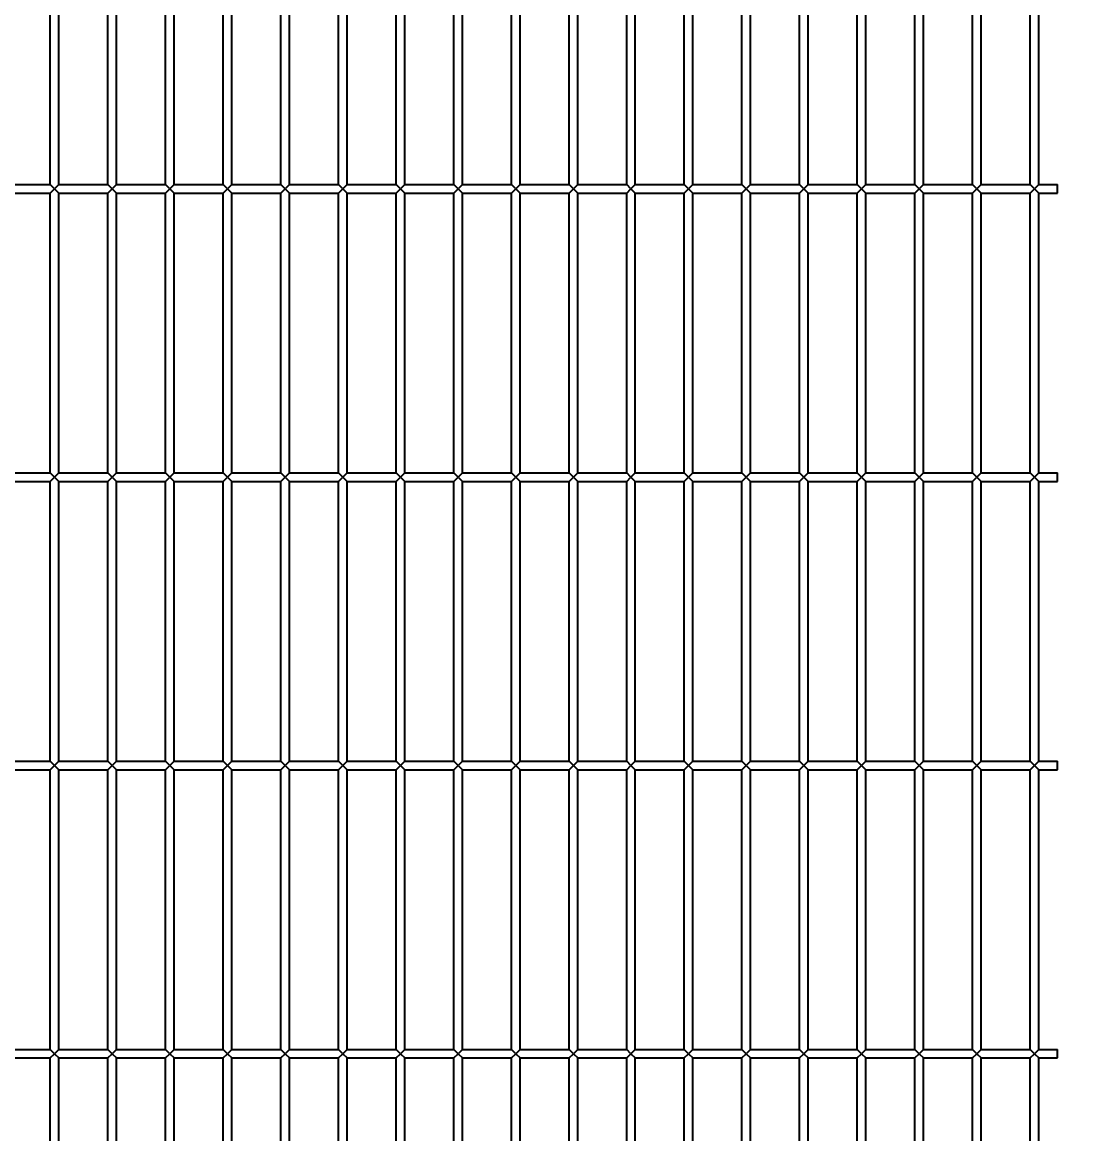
# Model space of a CAD drawing. Header units: millimetres. Extents: x 120 to 9117, y 110 to 4090.
# Drawn here: x 2388.6 to 2753, y 2759.2 to 3144.8 of the extents above; entities that cross this region are included whole.
import ezdxf

# ---------------------------------------------------------------- set-up
doc = ezdxf.new("R2010")
doc.units = ezdxf.units.MM
doc.header["$LTSCALE"] = 20
doc.layers.add('可见 (ISO)', color=7, linetype='Continuous', lineweight=25)
doc.layers.add('尺寸 (ISO)', color=7, linetype='Continuous', lineweight=18, true_color=0x008000)
doc.styles.add('最新国标', font='simfang.ttf')
doc.dimstyles.new('默认 (GB)', dxfattribs={"dimscale": 20, "dimtxt": 2.8, "dimasz": 2.5, "dimexe": 2, "dimexo": 1.5, "dimgap": 0.5, "dimtad": 1, "dimtoh": 1, "dimdsep": 46, "dimtxsty": '最新国标', "dimcen": 0.09, "dimdle": 10, "dimclrd": 256, "dimclre": 256, "dimclrt": 256, "dimaunit": 1, "dimadec": 3, "dimazin": 2, "dimtfac": 0.535714, "dimtdec": 3, "dimtmove": 0, "dimatfit": 3, "dimfxl": 0, "dimtolj": 1, "dimlwd": -1, "dimlwe": -1, "dimarcsym": 0})

# ---------------------------------------------------------------- blocks, each defined once
blk = doc.blocks.new('_DotSmall')
at = {"color": 0, "linetype": 'ByBlock', "const_width": 0.5}
blk.add_lwpolyline([(-0.0625, 0, 1), (0.0625, 0, 1)], format="xyb", close=True, dxfattribs=at)
blk = doc.blocks.new('*D19')
at = {"layer": 'Defpoints', "color": 0, "transparency": 16777216}
for p in [(2601.28, 3507.01), (3313.59, 3507.01), (2598.28, 1527.01)]:
    blk.add_point(p, dxfattribs=at)
at = {"layer": '尺寸 (ISO)', "color": 116, "true_color": 0x00803f, "transparency": 16777216}
for p, q in [((2631.28, 3507.01), (3353.59, 3507.01)), ((3313.59, 1527.01), (3313.59, 3457.01)), ((2628.28, 1527.01), (3353.59, 1527.01))]:
    blk.add_line(p, q, dxfattribs=at)
blk.add_solid([(3305.26, 3457.01), (3321.92, 3457.01), (3313.59, 3507.01)], dxfattribs=at)
at = {"layer": '尺寸 (ISO)', "color": 116, "true_color": 0x00803f, "transparency": 16777216, "xscale": 50, "yscale": 50, "zscale": 50, "rotation": 270}
blk.add_blockref('_DotSmall', (3313.59, 1527.01), dxfattribs=at)
at = {"layer": '尺寸 (ISO)', "transparency": 16777216, "insert": (3275.27, 2517.01), "char_height": 56, "attachment_point": 5, "rotation": 90, "style": '最新国标'}
blk.add_mtext('\\A1;1980', dxfattribs=at)

msp = doc.modelspace()

# ---------------------------------------------------------------- linework, layer by layer
at = {"layer": '可见 (ISO)'}
for p, q in [((2398.28, 3088.511), (2398.28, 3185.511)), ((2401.28, 3088.511), (2401.28, 3185.511)), ((2418.28, 3088.511), (2418.28, 3185.511)), ((2421.28, 3088.511), (2421.28, 3185.511)), ((2438.28, 3088.511), (2438.28, 3185.511)), ((2441.28, 3088.511), (2441.28, 3185.511)), ((2458.28, 3088.511), (2458.28, 3185.511)), ((2461.28, 3088.511), (2461.28, 3185.511)), ((2478.28, 3088.511), (2478.28, 3185.511)), ((2481.28, 3088.511), (2481.28, 3185.511)), ((2498.28, 3088.511), (2498.28, 3185.511)), ((2501.28, 3088.511), (2501.28, 3185.511)), ((2518.28, 3088.511), (2518.28, 3185.511)), ((2521.28, 3088.511), (2521.28, 3185.511)), ((2538.28, 3088.511), (2538.28, 3185.511)), ((2541.28, 3088.511), (2541.28, 3185.511)), ((2558.28, 3088.511), (2558.28, 3185.511)), ((2561.28, 3088.511), (2561.28, 3185.511)), ((2578.28, 3088.511), (2578.28, 3185.511)), ((2581.28, 3088.511), (2581.28, 3185.511)), ((2598.28, 3088.511), (2598.28, 3185.511)), ((2601.28, 3088.511), (2601.28, 3185.511)), ((2618.28, 3088.511), (2618.28, 3185.511)), ((2621.28, 3088.511), (2621.28, 3185.511)), ((2638.28, 3088.511), (2638.28, 3185.511)), ((2641.28, 3088.511), (2641.28, 3185.511)), ((2658.28, 3088.511), (2658.28, 3185.511)), ((2661.28, 3088.511), (2661.28, 3185.511)), ((2678.28, 3088.511), (2678.28, 3185.511)), ((2681.28, 3088.511), (2681.28, 3185.511)), ((2698.28, 3088.511), (2698.28, 3185.511)), ((2701.28, 3088.511), (2701.28, 3185.511)), ((2718.28, 3088.511), (2718.28, 3185.511)), ((2721.28, 3088.511), (2721.28, 3185.511)), ((2738.28, 3088.511), (2738.28, 3185.511)), ((2741.28, 3088.511), (2741.28, 3185.511)), ((2381.28, 3088.511), (2398.28, 3088.511)), ((2399.78, 3087.011), (2398.28, 3088.511)), ((2401.28, 3088.511), (2399.78, 3087.011)), ((2401.28, 3088.511), (2418.28, 3088.511)), ((2419.78, 3087.011), (2418.28, 3088.511)), ((2421.28, 3088.511), (2419.78, 3087.011)), ((2421.28, 3088.511), (2438.28, 3088.511)), ((2439.78, 3087.011), (2438.28, 3088.511)), ((2441.28, 3088.511), (2439.78, 3087.011)), ((2441.28, 3088.511), (2458.28, 3088.511)), ((2459.78, 3087.011), (2458.28, 3088.511)), ((2461.28, 3088.511), (2459.78, 3087.011)), ((2461.28, 3088.511), (2478.28, 3088.511)), ((2479.78, 3087.011), (2478.28, 3088.511)), ((2481.28, 3088.511), (2479.78, 3087.011)), ((2481.28, 3088.511), (2498.28, 3088.511)), ((2499.78, 3087.011), (2498.28, 3088.511)), ((2501.28, 3088.511), (2499.78, 3087.011)), ((2501.28, 3088.511), (2518.28, 3088.511)), ((2519.78, 3087.011), (2518.28, 3088.511)), ((2521.28, 3088.511), (2519.78, 3087.011)), ((2521.28, 3088.511), (2538.28, 3088.511)), ((2539.78, 3087.011), (2538.28, 3088.511)), ((2541.28, 3088.511), (2539.78, 3087.011)), ((2541.28, 3088.511), (2558.28, 3088.511)), ((2559.78, 3087.011), (2558.28, 3088.511)), ((2561.28, 3088.511), (2559.78, 3087.011)), ((2561.28, 3088.511), (2578.28, 3088.511)), ((2579.78, 3087.011), (2578.28, 3088.511)), ((2581.28, 3088.511), (2579.78, 3087.011)), ((2581.28, 3088.511), (2598.28, 3088.511)), ((2599.78, 3087.011), (2598.28, 3088.511)), ((2601.28, 3088.511), (2599.78, 3087.011)), ((2601.28, 3088.511), (2618.28, 3088.511)), ((2619.78, 3087.011), (2618.28, 3088.511)), ((2621.28, 3088.511), (2619.78, 3087.011)), ((2621.28, 3088.511), (2638.28, 3088.511)), ((2639.78, 3087.011), (2638.28, 3088.511)), ((2641.28, 3088.511), (2639.78, 3087.011)), ((2641.28, 3088.511), (2658.28, 3088.511)), ((2659.78, 3087.011), (2658.28, 3088.511)), ((2661.28, 3088.511), (2659.78, 3087.011)), ((2661.28, 3088.511), (2678.28, 3088.511)), ((2679.78, 3087.011), (2678.28, 3088.511)), ((2681.28, 3088.511), (2679.78, 3087.011)), ((2681.28, 3088.511), (2698.28, 3088.511)), ((2699.78, 3087.011), (2698.28, 3088.511)), ((2701.28, 3088.511), (2699.78, 3087.011)), ((2701.28, 3088.511), (2718.28, 3088.511)), ((2719.78, 3087.011), (2718.28, 3088.511)), ((2721.28, 3088.511), (2719.78, 3087.011)), ((2721.28, 3088.511), (2738.28, 3088.511)), ((2739.78, 3087.011), (2738.28, 3088.511)), ((2741.28, 3088.511), (2739.78, 3087.011)), ((2741.28, 3088.511), (2747.78, 3088.511)), ((2747.78, 3085.511), (2747.78, 3088.511)), ((2381.28, 3085.511), (2398.28, 3085.511)), ((2398.28, 3085.511), (2399.78, 3087.011)), ((2398.28, 2988.511), (2398.28, 3085.511)), ((2399.78, 3087.011), (2401.28, 3085.511)), ((2401.28, 3085.511), (2418.28, 3085.511)), ((2401.28, 2988.511), (2401.28, 3085.511)), ((2418.28, 3085.511), (2419.78, 3087.011)), ((2418.28, 2988.511), (2418.28, 3085.511)), ((2419.78, 3087.011), (2421.28, 3085.511)), ((2421.28, 3085.511), (2438.28, 3085.511)), ((2421.28, 2988.511), (2421.28, 3085.511)), ((2438.28, 3085.511), (2439.78, 3087.011)), ((2438.28, 2988.511), (2438.28, 3085.511)), ((2439.78, 3087.011), (2441.28, 3085.511)), ((2441.28, 3085.511), (2458.28, 3085.511)), ((2441.28, 2988.511), (2441.28, 3085.511)), ((2458.28, 3085.511), (2459.78, 3087.011)), ((2458.28, 2988.511), (2458.28, 3085.511)), ((2459.78, 3087.011), (2461.28, 3085.511)), ((2461.28, 3085.511), (2478.28, 3085.511)), ((2461.28, 2988.511), (2461.28, 3085.511)), ((2478.28, 3085.511), (2479.78, 3087.011)), ((2478.28, 2988.511), (2478.28, 3085.511)), ((2479.78, 3087.011), (2481.28, 3085.511)), ((2481.28, 3085.511), (2498.28, 3085.511)), ((2481.28, 2988.511), (2481.28, 3085.511)), ((2498.28, 3085.511), (2499.78, 3087.011)), ((2498.28, 2988.511), (2498.28, 3085.511)), ((2499.78, 3087.011), (2501.28, 3085.511)), ((2501.28, 3085.511), (2518.28, 3085.511)), ((2501.28, 2988.511), (2501.28, 3085.511)), ((2518.28, 3085.511), (2519.78, 3087.011)), ((2518.28, 2988.511), (2518.28, 3085.511)), ((2519.78, 3087.011), (2521.28, 3085.511)), ((2521.28, 3085.511), (2538.28, 3085.511)), ((2521.28, 2988.511), (2521.28, 3085.511)), ((2538.28, 3085.511), (2539.78, 3087.011)), ((2538.28, 2988.511), (2538.28, 3085.511)), ((2539.78, 3087.011), (2541.28, 3085.511)), ((2541.28, 3085.511), (2558.28, 3085.511)), ((2541.28, 2988.511), (2541.28, 3085.511)), ((2558.28, 3085.511), (2559.78, 3087.011)), ((2558.28, 2988.511), (2558.28, 3085.511)), ((2559.78, 3087.011), (2561.28, 3085.511)), ((2561.28, 3085.511), (2578.28, 3085.511)), ((2561.28, 2988.511), (2561.28, 3085.511)), ((2578.28, 3085.511), (2579.78, 3087.011)), ((2578.28, 2988.511), (2578.28, 3085.511)), ((2579.78, 3087.011), (2581.28, 3085.511)), ((2581.28, 3085.511), (2598.28, 3085.511)), ((2581.28, 2988.511), (2581.28, 3085.511)), ((2598.28, 3085.511), (2599.78, 3087.011)), ((2598.28, 2988.511), (2598.28, 3085.511)), ((2599.78, 3087.011), (2601.28, 3085.511)), ((2601.28, 3085.511), (2618.28, 3085.511)), ((2601.28, 2988.511), (2601.28, 3085.511)), ((2618.28, 3085.511), (2619.78, 3087.011)), ((2618.28, 2988.511), (2618.28, 3085.511)), ((2619.78, 3087.011), (2621.28, 3085.511)), ((2621.28, 3085.511), (2638.28, 3085.511)), ((2621.28, 2988.511), (2621.28, 3085.511)), ((2638.28, 3085.511), (2639.78, 3087.011)), ((2638.28, 2988.511), (2638.28, 3085.511)), ((2639.78, 3087.011), (2641.28, 3085.511)), ((2641.28, 3085.511), (2658.28, 3085.511)), ((2641.28, 2988.511), (2641.28, 3085.511)), ((2658.28, 3085.511), (2659.78, 3087.011)), ((2658.28, 2988.511), (2658.28, 3085.511)), ((2659.78, 3087.011), (2661.28, 3085.511)), ((2661.28, 3085.511), (2678.28, 3085.511)), ((2661.28, 2988.511), (2661.28, 3085.511)), ((2678.28, 3085.511), (2679.78, 3087.011)), ((2678.28, 2988.511), (2678.28, 3085.511)), ((2679.78, 3087.011), (2681.28, 3085.511)), ((2681.28, 3085.511), (2698.28, 3085.511)), ((2681.28, 2988.511), (2681.28, 3085.511)), ((2698.28, 3085.511), (2699.78, 3087.011)), ((2698.28, 2988.511), (2698.28, 3085.511)), ((2699.78, 3087.011), (2701.28, 3085.511)), ((2701.28, 3085.511), (2718.28, 3085.511)), ((2701.28, 2988.511), (2701.28, 3085.511)), ((2718.28, 3085.511), (2719.78, 3087.011)), ((2718.28, 2988.511), (2718.28, 3085.511)), ((2719.78, 3087.011), (2721.28, 3085.511)), ((2721.28, 3085.511), (2738.28, 3085.511)), ((2721.28, 2988.511), (2721.28, 3085.511)), ((2738.28, 3085.511), (2739.78, 3087.011)), ((2738.28, 2988.511), (2738.28, 3085.511)), ((2739.78, 3087.011), (2741.28, 3085.511)), ((2741.28, 3085.511), (2747.78, 3085.511)), ((2741.28, 2988.511), (2741.28, 3085.511)), ((2381.28, 2988.511), (2398.28, 2988.511)), ((2399.78, 2987.011), (2398.28, 2988.511)), ((2401.28, 2988.511), (2399.78, 2987.011)), ((2401.28, 2988.511), (2418.28, 2988.511)), ((2419.78, 2987.011), (2418.28, 2988.511)), ((2421.28, 2988.511), (2419.78, 2987.011)), ((2421.28, 2988.511), (2438.28, 2988.511)), ((2439.78, 2987.011), (2438.28, 2988.511)), ((2441.28, 2988.511), (2439.78, 2987.011)), ((2441.28, 2988.511), (2458.28, 2988.511)), ((2459.78, 2987.011), (2458.28, 2988.511)), ((2461.28, 2988.511), (2459.78, 2987.011)), ((2461.28, 2988.511), (2478.28, 2988.511)), ((2479.78, 2987.011), (2478.28, 2988.511)), ((2481.28, 2988.511), (2479.78, 2987.011)), ((2481.28, 2988.511), (2498.28, 2988.511)), ((2499.78, 2987.011), (2498.28, 2988.511)), ((2501.28, 2988.511), (2499.78, 2987.011)), ((2501.28, 2988.511), (2518.28, 2988.511)), ((2519.78, 2987.011), (2518.28, 2988.511)), ((2521.28, 2988.511), (2519.78, 2987.011)), ((2521.28, 2988.511), (2538.28, 2988.511)), ((2539.78, 2987.011), (2538.28, 2988.511)), ((2541.28, 2988.511), (2539.78, 2987.011)), ((2541.28, 2988.511), (2558.28, 2988.511)), ((2559.78, 2987.011), (2558.28, 2988.511)), ((2561.28, 2988.511), (2559.78, 2987.011)), ((2561.28, 2988.511), (2578.28, 2988.511)), ((2579.78, 2987.011), (2578.28, 2988.511)), ((2581.28, 2988.511), (2579.78, 2987.011)), ((2581.28, 2988.511), (2598.28, 2988.511)), ((2599.78, 2987.011), (2598.28, 2988.511)), ((2601.28, 2988.511), (2599.78, 2987.011)), ((2601.28, 2988.511), (2618.28, 2988.511)), ((2619.78, 2987.011), (2618.28, 2988.511)), ((2621.28, 2988.511), (2619.78, 2987.011)), ((2621.28, 2988.511), (2638.28, 2988.511)), ((2639.78, 2987.011), (2638.28, 2988.511)), ((2641.28, 2988.511), (2639.78, 2987.011)), ((2641.28, 2988.511), (2658.28, 2988.511)), ((2659.78, 2987.011), (2658.28, 2988.511)), ((2661.28, 2988.511), (2659.78, 2987.011)), ((2661.28, 2988.511), (2678.28, 2988.511)), ((2679.78, 2987.011), (2678.28, 2988.511)), ((2681.28, 2988.511), (2679.78, 2987.011)), ((2681.28, 2988.511), (2698.28, 2988.511)), ((2699.78, 2987.011), (2698.28, 2988.511)), ((2701.28, 2988.511), (2699.78, 2987.011)), ((2701.28, 2988.511), (2718.28, 2988.511)), ((2719.78, 2987.011), (2718.28, 2988.511)), ((2721.28, 2988.511), (2719.78, 2987.011)), ((2721.28, 2988.511), (2738.28, 2988.511)), ((2739.78, 2987.011), (2738.28, 2988.511)), ((2741.28, 2988.511), (2739.78, 2987.011)), ((2741.28, 2988.511), (2747.78, 2988.511)), ((2747.78, 2985.511), (2747.78, 2988.511)), ((2381.28, 2985.511), (2398.28, 2985.511)), ((2398.28, 2985.511), (2399.78, 2987.011)), ((2398.28, 2888.511), (2398.28, 2985.511)), ((2399.78, 2987.011), (2401.28, 2985.511)), ((2401.28, 2985.511), (2418.28, 2985.511)), ((2401.28, 2888.511), (2401.28, 2985.511)), ((2418.28, 2985.511), (2419.78, 2987.011)), ((2418.28, 2888.511), (2418.28, 2985.511)), ((2419.78, 2987.011), (2421.28, 2985.511)), ((2421.28, 2985.511), (2438.28, 2985.511)), ((2421.28, 2888.511), (2421.28, 2985.511)), ((2438.28, 2985.511), (2439.78, 2987.011)), ((2438.28, 2888.511), (2438.28, 2985.511)), ((2439.78, 2987.011), (2441.28, 2985.511)), ((2441.28, 2985.511), (2458.28, 2985.511)), ((2441.28, 2888.511), (2441.28, 2985.511)), ((2458.28, 2985.511), (2459.78, 2987.011)), ((2458.28, 2888.511), (2458.28, 2985.511)), ((2459.78, 2987.011), (2461.28, 2985.511)), ((2461.28, 2985.511), (2478.28, 2985.511)), ((2461.28, 2888.511), (2461.28, 2985.511)), ((2478.28, 2985.511), (2479.78, 2987.011)), ((2478.28, 2888.511), (2478.28, 2985.511)), ((2479.78, 2987.011), (2481.28, 2985.511)), ((2481.28, 2985.511), (2498.28, 2985.511)), ((2481.28, 2888.511), (2481.28, 2985.511)), ((2498.28, 2985.511), (2499.78, 2987.011)), ((2498.28, 2888.511), (2498.28, 2985.511)), ((2499.78, 2987.011), (2501.28, 2985.511)), ((2501.28, 2985.511), (2518.28, 2985.511)), ((2501.28, 2888.511), (2501.28, 2985.511)), ((2518.28, 2985.511), (2519.78, 2987.011)), ((2518.28, 2888.511), (2518.28, 2985.511)), ((2519.78, 2987.011), (2521.28, 2985.511)), ((2521.28, 2985.511), (2538.28, 2985.511)), ((2521.28, 2888.511), (2521.28, 2985.511)), ((2538.28, 2985.511), (2539.78, 2987.011)), ((2538.28, 2888.511), (2538.28, 2985.511)), ((2539.78, 2987.011), (2541.28, 2985.511)), ((2541.28, 2985.511), (2558.28, 2985.511)), ((2541.28, 2888.511), (2541.28, 2985.511)), ((2558.28, 2985.511), (2559.78, 2987.011)), ((2558.28, 2888.511), (2558.28, 2985.511)), ((2559.78, 2987.011), (2561.28, 2985.511)), ((2561.28, 2985.511), (2578.28, 2985.511)), ((2561.28, 2888.511), (2561.28, 2985.511)), ((2578.28, 2985.511), (2579.78, 2987.011)), ((2578.28, 2888.511), (2578.28, 2985.511)), ((2579.78, 2987.011), (2581.28, 2985.511)), ((2581.28, 2985.511), (2598.28, 2985.511)), ((2581.28, 2888.511), (2581.28, 2985.511)), ((2598.28, 2985.511), (2599.78, 2987.011)), ((2598.28, 2888.511), (2598.28, 2985.511)), ((2599.78, 2987.011), (2601.28, 2985.511)), ((2601.28, 2985.511), (2618.28, 2985.511)), ((2601.28, 2888.511), (2601.28, 2985.511)), ((2618.28, 2985.511), (2619.78, 2987.011)), ((2618.28, 2888.511), (2618.28, 2985.511)), ((2619.78, 2987.011), (2621.28, 2985.511)), ((2621.28, 2985.511), (2638.28, 2985.511)), ((2621.28, 2888.511), (2621.28, 2985.511)), ((2638.28, 2985.511), (2639.78, 2987.011)), ((2638.28, 2888.511), (2638.28, 2985.511)), ((2639.78, 2987.011), (2641.28, 2985.511)), ((2641.28, 2985.511), (2658.28, 2985.511)), ((2641.28, 2888.511), (2641.28, 2985.511)), ((2658.28, 2985.511), (2659.78, 2987.011)), ((2658.28, 2888.511), (2658.28, 2985.511)), ((2659.78, 2987.011), (2661.28, 2985.511)), ((2661.28, 2985.511), (2678.28, 2985.511)), ((2661.28, 2888.511), (2661.28, 2985.511)), ((2678.28, 2985.511), (2679.78, 2987.011)), ((2678.28, 2888.511), (2678.28, 2985.511)), ((2679.78, 2987.011), (2681.28, 2985.511)), ((2681.28, 2985.511), (2698.28, 2985.511)), ((2681.28, 2888.511), (2681.28, 2985.511)), ((2698.28, 2985.511), (2699.78, 2987.011)), ((2698.28, 2888.511), (2698.28, 2985.511)), ((2699.78, 2987.011), (2701.28, 2985.511)), ((2701.28, 2985.511), (2718.28, 2985.511)), ((2701.28, 2888.511), (2701.28, 2985.511)), ((2718.28, 2985.511), (2719.78, 2987.011)), ((2718.28, 2888.511), (2718.28, 2985.511)), ((2719.78, 2987.011), (2721.28, 2985.511)), ((2721.28, 2985.511), (2738.28, 2985.511)), ((2721.28, 2888.511), (2721.28, 2985.511)), ((2738.28, 2985.511), (2739.78, 2987.011)), ((2738.28, 2888.511), (2738.28, 2985.511)), ((2739.78, 2987.011), (2741.28, 2985.511)), ((2741.28, 2985.511), (2747.78, 2985.511)), ((2741.28, 2888.511), (2741.28, 2985.511)), ((2381.28, 2888.511), (2398.28, 2888.511)), ((2399.78, 2887.011), (2398.28, 2888.511)), ((2401.28, 2888.511), (2399.78, 2887.011)), ((2401.28, 2888.511), (2418.28, 2888.511)), ((2419.78, 2887.011), (2418.28, 2888.511)), ((2421.28, 2888.511), (2419.78, 2887.011)), ((2421.28, 2888.511), (2438.28, 2888.511)), ((2439.78, 2887.011), (2438.28, 2888.511)), ((2441.28, 2888.511), (2439.78, 2887.011)), ((2441.28, 2888.511), (2458.28, 2888.511)), ((2459.78, 2887.011), (2458.28, 2888.511)), ((2461.28, 2888.511), (2459.78, 2887.011)), ((2461.28, 2888.511), (2478.28, 2888.511)), ((2479.78, 2887.011), (2478.28, 2888.511)), ((2481.28, 2888.511), (2479.78, 2887.011)), ((2481.28, 2888.511), (2498.28, 2888.511)), ((2499.78, 2887.011), (2498.28, 2888.511)), ((2501.28, 2888.511), (2499.78, 2887.011)), ((2501.28, 2888.511), (2518.28, 2888.511)), ((2519.78, 2887.011), (2518.28, 2888.511)), ((2521.28, 2888.511), (2519.78, 2887.011)), ((2521.28, 2888.511), (2538.28, 2888.511)), ((2539.78, 2887.011), (2538.28, 2888.511)), ((2541.28, 2888.511), (2539.78, 2887.011)), ((2541.28, 2888.511), (2558.28, 2888.511)), ((2559.78, 2887.011), (2558.28, 2888.511)), ((2561.28, 2888.511), (2559.78, 2887.011)), ((2561.28, 2888.511), (2578.28, 2888.511)), ((2579.78, 2887.011), (2578.28, 2888.511)), ((2581.28, 2888.511), (2579.78, 2887.011)), ((2581.28, 2888.511), (2598.28, 2888.511)), ((2599.78, 2887.011), (2598.28, 2888.511)), ((2601.28, 2888.511), (2599.78, 2887.011)), ((2601.28, 2888.511), (2618.28, 2888.511)), ((2619.78, 2887.011), (2618.28, 2888.511)), ((2621.28, 2888.511), (2619.78, 2887.011)), ((2621.28, 2888.511), (2638.28, 2888.511)), ((2639.78, 2887.011), (2638.28, 2888.511)), ((2641.28, 2888.511), (2639.78, 2887.011)), ((2641.28, 2888.511), (2658.28, 2888.511)), ((2659.78, 2887.011), (2658.28, 2888.511)), ((2661.28, 2888.511), (2659.78, 2887.011)), ((2661.28, 2888.511), (2678.28, 2888.511)), ((2679.78, 2887.011), (2678.28, 2888.511)), ((2681.28, 2888.511), (2679.78, 2887.011)), ((2681.28, 2888.511), (2698.28, 2888.511)), ((2699.78, 2887.011), (2698.28, 2888.511)), ((2701.28, 2888.511), (2699.78, 2887.011)), ((2701.28, 2888.511), (2718.28, 2888.511)), ((2719.78, 2887.011), (2718.28, 2888.511)), ((2721.28, 2888.511), (2719.78, 2887.011)), ((2721.28, 2888.511), (2738.28, 2888.511)), ((2739.78, 2887.011), (2738.28, 2888.511)), ((2741.28, 2888.511), (2739.78, 2887.011)), ((2741.28, 2888.511), (2747.78, 2888.511)), ((2747.78, 2885.511), (2747.78, 2888.511)), ((2381.28, 2885.511), (2398.28, 2885.511)), ((2398.28, 2885.511), (2399.78, 2887.011)), ((2398.28, 2788.511), (2398.28, 2885.511)), ((2399.78, 2887.011), (2401.28, 2885.511)), ((2401.28, 2885.511), (2418.28, 2885.511)), ((2401.28, 2788.511), (2401.28, 2885.511)), ((2418.28, 2885.511), (2419.78, 2887.011)), ((2418.28, 2788.511), (2418.28, 2885.511)), ((2419.78, 2887.011), (2421.28, 2885.511)), ((2421.28, 2885.511), (2438.28, 2885.511)), ((2421.28, 2788.511), (2421.28, 2885.511)), ((2438.28, 2885.511), (2439.78, 2887.011)), ((2438.28, 2788.511), (2438.28, 2885.511)), ((2439.78, 2887.011), (2441.28, 2885.511)), ((2441.28, 2885.511), (2458.28, 2885.511)), ((2441.28, 2788.511), (2441.28, 2885.511)), ((2458.28, 2885.511), (2459.78, 2887.011)), ((2458.28, 2788.511), (2458.28, 2885.511)), ((2459.78, 2887.011), (2461.28, 2885.511)), ((2461.28, 2885.511), (2478.28, 2885.511)), ((2461.28, 2788.511), (2461.28, 2885.511)), ((2478.28, 2885.511), (2479.78, 2887.011)), ((2478.28, 2788.511), (2478.28, 2885.511)), ((2479.78, 2887.011), (2481.28, 2885.511)), ((2481.28, 2885.511), (2498.28, 2885.511)), ((2481.28, 2788.511), (2481.28, 2885.511)), ((2498.28, 2885.511), (2499.78, 2887.011)), ((2498.28, 2788.511), (2498.28, 2885.511)), ((2499.78, 2887.011), (2501.28, 2885.511)), ((2501.28, 2885.511), (2518.28, 2885.511)), ((2501.28, 2788.511), (2501.28, 2885.511)), ((2518.28, 2885.511), (2519.78, 2887.011)), ((2518.28, 2788.511), (2518.28, 2885.511)), ((2519.78, 2887.011), (2521.28, 2885.511)), ((2521.28, 2885.511), (2538.28, 2885.511)), ((2521.28, 2788.511), (2521.28, 2885.511)), ((2538.28, 2885.511), (2539.78, 2887.011)), ((2538.28, 2788.511), (2538.28, 2885.511)), ((2539.78, 2887.011), (2541.28, 2885.511)), ((2541.28, 2885.511), (2558.28, 2885.511)), ((2541.28, 2788.511), (2541.28, 2885.511)), ((2558.28, 2885.511), (2559.78, 2887.011)), ((2558.28, 2788.511), (2558.28, 2885.511)), ((2559.78, 2887.011), (2561.28, 2885.511)), ((2561.28, 2885.511), (2578.28, 2885.511)), ((2561.28, 2788.511), (2561.28, 2885.511)), ((2578.28, 2885.511), (2579.78, 2887.011)), ((2578.28, 2788.511), (2578.28, 2885.511)), ((2579.78, 2887.011), (2581.28, 2885.511)), ((2581.28, 2885.511), (2598.28, 2885.511)), ((2581.28, 2788.511), (2581.28, 2885.511)), ((2598.28, 2885.511), (2599.78, 2887.011)), ((2598.28, 2788.511), (2598.28, 2885.511)), ((2599.78, 2887.011), (2601.28, 2885.511)), ((2601.28, 2885.511), (2618.28, 2885.511)), ((2601.28, 2788.511), (2601.28, 2885.511)), ((2618.28, 2885.511), (2619.78, 2887.011)), ((2618.28, 2788.511), (2618.28, 2885.511)), ((2619.78, 2887.011), (2621.28, 2885.511)), ((2621.28, 2885.511), (2638.28, 2885.511)), ((2621.28, 2788.511), (2621.28, 2885.511)), ((2638.28, 2885.511), (2639.78, 2887.011)), ((2638.28, 2788.511), (2638.28, 2885.511)), ((2639.78, 2887.011), (2641.28, 2885.511)), ((2641.28, 2885.511), (2658.28, 2885.511)), ((2641.28, 2788.511), (2641.28, 2885.511)), ((2658.28, 2885.511), (2659.78, 2887.011)), ((2658.28, 2788.511), (2658.28, 2885.511)), ((2659.78, 2887.011), (2661.28, 2885.511)), ((2661.28, 2885.511), (2678.28, 2885.511)), ((2661.28, 2788.511), (2661.28, 2885.511)), ((2678.28, 2885.511), (2679.78, 2887.011)), ((2678.28, 2788.511), (2678.28, 2885.511)), ((2679.78, 2887.011), (2681.28, 2885.511)), ((2681.28, 2885.511), (2698.28, 2885.511)), ((2681.28, 2788.511), (2681.28, 2885.511)), ((2698.28, 2885.511), (2699.78, 2887.011)), ((2698.28, 2788.511), (2698.28, 2885.511)), ((2699.78, 2887.011), (2701.28, 2885.511)), ((2701.28, 2885.511), (2718.28, 2885.511)), ((2701.28, 2788.511), (2701.28, 2885.511)), ((2718.28, 2885.511), (2719.78, 2887.011)), ((2718.28, 2788.511), (2718.28, 2885.511)), ((2719.78, 2887.011), (2721.28, 2885.511)), ((2721.28, 2885.511), (2738.28, 2885.511)), ((2721.28, 2788.511), (2721.28, 2885.511)), ((2738.28, 2885.511), (2739.78, 2887.011)), ((2738.28, 2788.511), (2738.28, 2885.511)), ((2739.78, 2887.011), (2741.28, 2885.511)), ((2741.28, 2885.511), (2747.78, 2885.511)), ((2741.28, 2788.511), (2741.28, 2885.511)), ((2381.28, 2788.511), (2398.28, 2788.511)), ((2399.78, 2787.011), (2398.28, 2788.511)), ((2401.28, 2788.511), (2399.78, 2787.011)), ((2401.28, 2788.511), (2418.28, 2788.511)), ((2419.78, 2787.011), (2418.28, 2788.511)), ((2421.28, 2788.511), (2419.78, 2787.011)), ((2421.28, 2788.511), (2438.28, 2788.511)), ((2439.78, 2787.011), (2438.28, 2788.511)), ((2441.28, 2788.511), (2439.78, 2787.011)), ((2441.28, 2788.511), (2458.28, 2788.511)), ((2459.78, 2787.011), (2458.28, 2788.511)), ((2461.28, 2788.511), (2459.78, 2787.011)), ((2461.28, 2788.511), (2478.28, 2788.511)), ((2479.78, 2787.011), (2478.28, 2788.511)), ((2481.28, 2788.511), (2479.78, 2787.011)), ((2481.28, 2788.511), (2498.28, 2788.511)), ((2499.78, 2787.011), (2498.28, 2788.511)), ((2501.28, 2788.511), (2499.78, 2787.011)), ((2501.28, 2788.511), (2518.28, 2788.511)), ((2519.78, 2787.011), (2518.28, 2788.511)), ((2521.28, 2788.511), (2519.78, 2787.011)), ((2521.28, 2788.511), (2538.28, 2788.511)), ((2539.78, 2787.011), (2538.28, 2788.511)), ((2541.28, 2788.511), (2539.78, 2787.011)), ((2541.28, 2788.511), (2558.28, 2788.511)), ((2559.78, 2787.011), (2558.28, 2788.511)), ((2561.28, 2788.511), (2559.78, 2787.011)), ((2561.28, 2788.511), (2578.28, 2788.511)), ((2579.78, 2787.011), (2578.28, 2788.511)), ((2581.28, 2788.511), (2579.78, 2787.011)), ((2581.28, 2788.511), (2598.28, 2788.511)), ((2599.78, 2787.011), (2598.28, 2788.511)), ((2601.28, 2788.511), (2599.78, 2787.011)), ((2601.28, 2788.511), (2618.28, 2788.511)), ((2619.78, 2787.011), (2618.28, 2788.511)), ((2621.28, 2788.511), (2619.78, 2787.011)), ((2621.28, 2788.511), (2638.28, 2788.511)), ((2639.78, 2787.011), (2638.28, 2788.511)), ((2641.28, 2788.511), (2639.78, 2787.011)), ((2641.28, 2788.511), (2658.28, 2788.511)), ((2659.78, 2787.011), (2658.28, 2788.511)), ((2661.28, 2788.511), (2659.78, 2787.011)), ((2661.28, 2788.511), (2678.28, 2788.511)), ((2679.78, 2787.011), (2678.28, 2788.511)), ((2681.28, 2788.511), (2679.78, 2787.011)), ((2681.28, 2788.511), (2698.28, 2788.511)), ((2699.78, 2787.011), (2698.28, 2788.511)), ((2701.28, 2788.511), (2699.78, 2787.011)), ((2701.28, 2788.511), (2718.28, 2788.511)), ((2719.78, 2787.011), (2718.28, 2788.511)), ((2721.28, 2788.511), (2719.78, 2787.011)), ((2721.28, 2788.511), (2738.28, 2788.511)), ((2739.78, 2787.011), (2738.28, 2788.511)), ((2741.28, 2788.511), (2739.78, 2787.011)), ((2741.28, 2788.511), (2747.78, 2788.511)), ((2747.78, 2785.511), (2747.78, 2788.511)), ((2381.28, 2785.511), (2398.28, 2785.511)), ((2398.28, 2785.511), (2399.78, 2787.011)), ((2398.28, 2688.511), (2398.28, 2785.511)), ((2399.78, 2787.011), (2401.28, 2785.511)), ((2401.28, 2785.511), (2418.28, 2785.511)), ((2401.28, 2688.511), (2401.28, 2785.511)), ((2418.28, 2785.511), (2419.78, 2787.011)), ((2418.28, 2688.511), (2418.28, 2785.511)), ((2419.78, 2787.011), (2421.28, 2785.511)), ((2421.28, 2785.511), (2438.28, 2785.511)), ((2421.28, 2688.511), (2421.28, 2785.511)), ((2438.28, 2785.511), (2439.78, 2787.011)), ((2438.28, 2688.511), (2438.28, 2785.511)), ((2439.78, 2787.011), (2441.28, 2785.511)), ((2441.28, 2785.511), (2458.28, 2785.511)), ((2441.28, 2688.511), (2441.28, 2785.511)), ((2458.28, 2785.511), (2459.78, 2787.011)), ((2458.28, 2688.511), (2458.28, 2785.511)), ((2459.78, 2787.011), (2461.28, 2785.511)), ((2461.28, 2785.511), (2478.28, 2785.511)), ((2461.28, 2688.511), (2461.28, 2785.511)), ((2478.28, 2785.511), (2479.78, 2787.011)), ((2478.28, 2688.511), (2478.28, 2785.511)), ((2479.78, 2787.011), (2481.28, 2785.511)), ((2481.28, 2785.511), (2498.28, 2785.511)), ((2481.28, 2688.511), (2481.28, 2785.511)), ((2498.28, 2785.511), (2499.78, 2787.011)), ((2498.28, 2688.511), (2498.28, 2785.511)), ((2499.78, 2787.011), (2501.28, 2785.511)), ((2501.28, 2785.511), (2518.28, 2785.511)), ((2501.28, 2688.511), (2501.28, 2785.511)), ((2518.28, 2785.511), (2519.78, 2787.011)), ((2518.28, 2688.511), (2518.28, 2785.511)), ((2519.78, 2787.011), (2521.28, 2785.511)), ((2521.28, 2785.511), (2538.28, 2785.511)), ((2521.28, 2688.511), (2521.28, 2785.511)), ((2538.28, 2785.511), (2539.78, 2787.011)), ((2538.28, 2688.511), (2538.28, 2785.511)), ((2539.78, 2787.011), (2541.28, 2785.511)), ((2541.28, 2785.511), (2558.28, 2785.511)), ((2541.28, 2688.511), (2541.28, 2785.511)), ((2558.28, 2785.511), (2559.78, 2787.011)), ((2558.28, 2688.511), (2558.28, 2785.511)), ((2559.78, 2787.011), (2561.28, 2785.511)), ((2561.28, 2785.511), (2578.28, 2785.511)), ((2561.28, 2688.511), (2561.28, 2785.511)), ((2578.28, 2785.511), (2579.78, 2787.011)), ((2578.28, 2688.511), (2578.28, 2785.511)), ((2579.78, 2787.011), (2581.28, 2785.511)), ((2581.28, 2785.511), (2598.28, 2785.511)), ((2581.28, 2688.511), (2581.28, 2785.511)), ((2598.28, 2785.511), (2599.78, 2787.011)), ((2598.28, 2688.511), (2598.28, 2785.511)), ((2599.78, 2787.011), (2601.28, 2785.511)), ((2601.28, 2785.511), (2618.28, 2785.511)), ((2601.28, 2688.511), (2601.28, 2785.511)), ((2618.28, 2785.511), (2619.78, 2787.011)), ((2618.28, 2688.511), (2618.28, 2785.511)), ((2619.78, 2787.011), (2621.28, 2785.511)), ((2621.28, 2785.511), (2638.28, 2785.511)), ((2621.28, 2688.511), (2621.28, 2785.511)), ((2638.28, 2785.511), (2639.78, 2787.011)), ((2638.28, 2688.511), (2638.28, 2785.511)), ((2639.78, 2787.011), (2641.28, 2785.511)), ((2641.28, 2785.511), (2658.28, 2785.511)), ((2641.28, 2688.511), (2641.28, 2785.511)), ((2658.28, 2785.511), (2659.78, 2787.011)), ((2658.28, 2688.511), (2658.28, 2785.511)), ((2659.78, 2787.011), (2661.28, 2785.511)), ((2661.28, 2785.511), (2678.28, 2785.511)), ((2661.28, 2688.511), (2661.28, 2785.511)), ((2678.28, 2785.511), (2679.78, 2787.011)), ((2678.28, 2688.511), (2678.28, 2785.511)), ((2679.78, 2787.011), (2681.28, 2785.511)), ((2681.28, 2785.511), (2698.28, 2785.511)), ((2681.28, 2688.511), (2681.28, 2785.511)), ((2698.28, 2785.511), (2699.78, 2787.011)), ((2698.28, 2688.511), (2698.28, 2785.511)), ((2699.78, 2787.011), (2701.28, 2785.511)), ((2701.28, 2785.511), (2718.28, 2785.511)), ((2701.28, 2688.511), (2701.28, 2785.511)), ((2718.28, 2785.511), (2719.78, 2787.011)), ((2718.28, 2688.511), (2718.28, 2785.511)), ((2719.78, 2787.011), (2721.28, 2785.511)), ((2721.28, 2785.511), (2738.28, 2785.511)), ((2721.28, 2688.511), (2721.28, 2785.511)), ((2738.28, 2785.511), (2739.78, 2787.011)), ((2738.28, 2688.511), (2738.28, 2785.511)), ((2739.78, 2787.011), (2741.28, 2785.511)), ((2741.28, 2785.511), (2747.78, 2785.511)), ((2741.28, 2688.511), (2741.28, 2785.511))]:
    msp.add_line(p, q, dxfattribs=at)

# ---------------------------------------------------------------- dimensions: what is measured, and where the dimension line sits
at = {"layer": '尺寸 (ISO)', "color": 116, "true_color": 0x00803f}
dim = msp.add_linear_dim(base=(3313.589, 3507.011), p1=(2598.28, 1527.011), p2=(2601.28, 3507.011), angle=90, dimstyle='默认 (GB)', override={"dimgap": 0.5, "dimtoh": 0, "dimdec": 2, "dimblk1": 'DotSmall', "dimsah": 1, "dimdle": 0, "dimtol": 0, "dimlim": 0, "dimtp": 0, "dimtm": 0, "dimtdec": 3, "dimtofl": 0, "dimatfit": 1}, dxfattribs=at)
dim.commit()
dim.dimension.update_dxf_attribs({"geometry": '*D19', "text_midpoint": (3313.589, 2517.011), "dimtype": 160})

doc.saveas('drawing.dxf')
